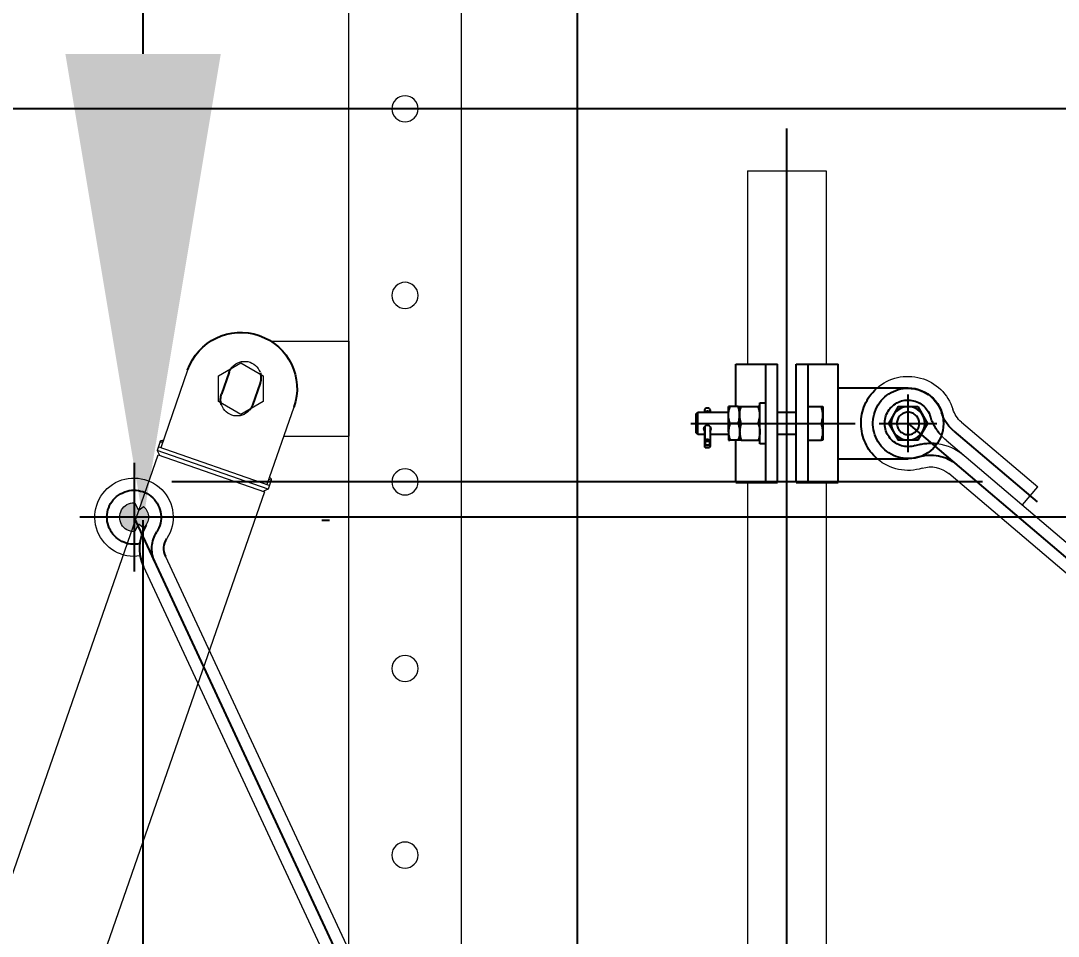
# Model space of a CAD drawing. Header units: millimetres. Extents: x -37020 to 35906, y -101 to 52234.
# Drawn here: x -51.77 to -51.214, y 321.561 to 322.052 of the extents above; entities that cross this region are included whole.
import ezdxf

# ---------------------------------------------------------------- set-up
doc = ezdxf.new("R2010")
doc.units = ezdxf.units.MM
doc.header["$PDMODE"] = 35
doc.header["$PDSIZE"] = 1
for name, pattern in [('CENTER', [50.800000000000004, 31.75, -6.35, 6.35, -6.35]), ('CENTROX2', [101.60000000000001, 63.5, -12.7, 12.7, -12.7]), ('HIDDEN', [9.524999999999999, 6.35, -3.175])]:
    doc.linetypes.add(name, pattern=pattern)
for name, color, linetype in [('Catenaria', 2, 'Continuous'), ('Eje unifilar', 4, 'CENTROX2'), ('M0_EQUIPOS', 2, 'Continuous')]:
    doc.layers.add(name, color=color, linetype=linetype)
doc.styles.add('Romans', font='romans.shx', dxfattribs={"width": 0.8})
doc.styles.get("Standard").update_dxf_attribs({"font": 'arial.ttf'})
doc.dimstyles.get("Standard").update_dxf_attribs({"dimtxt": 0.18, "dimasz": 0.18, "dimexe": 0.18, "dimexo": 0.0625, "dimgap": 0.09, "dimtad": 0, "dimtih": 1, "dimtoh": 1, "dimdec": 4, "dimzin": 0, "dimdsep": 46, "dimtxsty": 'Standard', "dimcen": 0.09, "dimadec": 0, "dimazin": 0, "dimtfac": 1, "dimtdec": 4, "dimtofl": 0, "dimtmove": 0, "dimatfit": 3, "dimfxl": 1, "dimtolj": 1, "dimtzin": 0, "dimarcsym": 0})

# ---------------------------------------------------------------- blocks, each defined once
blk = doc.blocks.new('ménsula móvil OUT G 3.2m')
at = {"color": 251, "linetype": 'Continuous', "lineweight": 15}
for p, q in [((2740.999997019768, 30.1499999585867), (1723.703472936002, 30.1499999585867)), ((1832.487552578852, -30.15000004145986), (3115.999958283151, -30.15000004145986)), ((2541.399958283117, -30.15000004145986), (2490.599958283128, -30.15000004145986)), ((2490.599958283128, -64.96212250563985), (2490.599958283128, -30.15000004145986)), ((2541.399958283117, -71.80589187563601), (2541.399958283117, -30.15000004145986)), ((2506.096105805074, -59.57279520748853), (2464.537716655002, -74.02617859176098)), ((2466.927787106833, -71.76563369400537), (2462.205242885277, -73.4080636240542)), ((2466.927787106833, -71.76563369400537), (2467.371243187925, -73.0407206338059)), ((2460.759681277734, -75.34012253582478), (2124.800461837847, -192.1816915002419)), ((2480.567386233888, -132.2940058482345), (2460.759681277734, -75.34012253582478)), ((2462.205242885277, -73.4080636240542), (2460.973197168612, -75.95405328470952)), ((2462.205242885277, -73.4080636239305), (2482.899860003672, -132.9121208160577)), ((2464.094260573911, -72.75109165196045), (2484.788877692248, -132.2551488440877)), ((2468.315752032329, -72.71223464782815), (2468.200781937165, -72.38165655230841)), ((2509.071750324918, -76.0497288493134), (2502.143542480073, -88.04973701654671)), ((2522.928166165773, -76.0497287620019), (2509.071750324918, -76.0497288493134)), ((2529.856374161842, -88.04973684192373), (2522.928166165773, -76.0497287620019)), ((2502.143542480073, -88.04973701654671), (2509.071750476141, -100.0497450964685)), ((2522.928166316997, -100.049745009157), (2529.856374161842, -88.04973684192373)), ((2509.071750476141, -100.0497450964685), (2522.928166316997, -100.049745009157)), ((2525.903810761229, -116.526678520022), (2484.345421611157, -130.9800619042871)), ((2195.572137049516, -231.4110716564974), (2480.567386233888, -132.2940058482345)), ((2482.899860003672, -132.9121208160577), (2480.353870342951, -131.6800750994516)), ((2487.622404225229, -131.2696908860162), (2482.899860003672, -132.9121208160577)), ((2487.622404225229, -131.2696908860162), (2487.178948144137, -129.9946039462156)), ((2488.123456988425, -129.6661179602379), (2488.238427083532, -129.9966960557431))]:
    blk.add_line(p, q, dxfattribs=at)
at = {"color": 251, "linetype": 'HIDDEN'}
for p, q in [((2519.028886182583, -77.73224706341716), (2507.222525628633, -81.83832188846281)), ((2524.77739093767, -94.2611518390404), (2512.97103038372, -98.36722666408605))]:
    blk.add_line(p, q, dxfattribs=at)
at = {"color": 251, "linetype": 'Continuous', "lineweight": 15}
for centre in [(2265.999958283151, -4.143657861277461e-08), (2365.999958283151, -4.143657861277461e-08), (2465.999958283151, -4.143657861277461e-08), (2565.999958283151, -4.143657861277461e-08), (2665.999958283151, -4.143657861277461e-08)]:
    blk.add_circle(centre, 6.999999999999999, dxfattribs=at)
at = {"color": 251}
blk.add_arc((2515.999958283151, -88.04973686380981), 30.1500000000002, 289.1769067469505, 109.1769067469505, dxfattribs=at)
at = {"color": 251, "linetype": 'Continuous', "lineweight": 15}
for centre, radius, start, end in [((2467.256273092877, -72.71014253829344), 1.000000000000227, 19.17690674536055, 109.1769067479628), ((2521.903138560185, -85.99669945122878), 8.750000000000226, 312.6367201811636, 70.97938976033741), ((2510.096778006118, -90.10277427627443), 8.750000000000226, 131.5072434859878, 250.9793897587408), ((2487.293918239244, -130.3251820417281), 1.000000000000227, 289.1769067448128, 19.17690674536055)]:
    blk.add_arc(centre, radius, start, end, dxfattribs=at)
at = {"color": 251, "linetype": 'HIDDEN'}
for centre, start, end in [((2521.903138560185, -85.99669945122878), 72.7731926911364, 109.1769067470354), ((2510.096778006118, -90.10277427627443), 109.1769067466754, 130.7661762488516), ((2521.903138560185, -85.99669945122878), 289.1769067466598, 311.507248135749), ((2510.096778006118, -90.10277427627443), 252.0667143616055, 289.1769067470198)]:
    blk.add_arc(centre, 8.750000000000226, start, end, dxfattribs=at)
blk = doc.blocks.new('*D241')
at = {"layer": 'Catenaria', "color": 8, "linetype": 'Continuous', "lineweight": -2, "transparency": 16777216}
for p, q in [((-51.70440296450437, 322.0338909078954), (-51.70440296450437, 322.2838909078954)), ((-51.70440296450437, 319.233), (-51.70440296450437, 321.7838909078954)), ((-51.70440296450437, 319.233), (-51.70440296450437, 317.8734761904762)), ((-51.70440296450437, 318.983), (-51.70440296450437, 318.733))]:
    blk.add_line(p, q, dxfattribs=at)
at = {"layer": 'Catenaria', "color": 1, "linetype": 'Continuous', "lineweight": -2, "transparency": 16777216}
for p, q in [((-51.60850117056739, 321.7838909078954), (-51.60440296450437, 321.7838909078954)), ((-51.87200000000001, 319.233), (-51.60440296450437, 319.233))]:
    blk.add_line(p, q, dxfattribs=at)
at = {"layer": 'Catenaria', "color": 8, "transparency": 16777216}
for points in [[(-51.74606963117103, 322.0338909078954), (-51.6627362978377, 322.0338909078954), (-51.70440296450437, 321.7838909078954)], [(-51.6627362978377, 318.983), (-51.74606963117103, 318.983), (-51.70440296450437, 319.233)]]:
    blk.add_solid(points, dxfattribs=at)
at = {"layer": 'Defpoints', "color": 0, "transparency": 16777216}
for p in [(-51.70850117056739, 321.7838909078954), (-51.70440296450437, 321.7838909078954), (-51.97200000000001, 319.233)]:
    blk.add_point(p, dxfattribs=at)
at = {"layer": 'Catenaria', "color": 3, "linetype": 'Continuous', "transparency": 16777216, "insert": (-51.95440296450437, 318.3032380952381), "char_height": 0.25, "attachment_point": 5, "rotation": 90, "style": 'Romans'}
blk.add_mtext('\\A1;2.55', dxfattribs=at)
blk = doc.blocks.new('LC')
at = {"layer": 'M0_EQUIPOS', "linetype": 'Continuous', "lineweight": 15}
h = blk.add_hatch(color=160, dxfattribs=at)
edge = h.paths.add_edge_path()
edge.add_line((3.955330757166394, 2.764708190479041), (5.632611070535404, 4.835939721175919))
edge.add_arc((5.337297703467745, 5.07508406087514), 0.3799999999723875, 320.9994972812095, 403.5574328098014)
edge.add_arc((-3.781339731525643e-11, -1.669775429036235e-13), 7.745000000026447, 43.55743280482702, 136.4425838635404)
edge.add_arc((-5.337299179932366, 5.075082508164975), 0.3800000000001846, 136.4425838636849, 219.0005027235345)
edge.add_line((-5.632612547001827, 4.835938168423809), (-3.955333491048805, 2.764708190479723))
edge.add_arc((-4.250643642303216, 2.525563167233423), 0.3799979310172319, -62.99884393576872, 39.000887961253, ccw=False)
edge.add_line((-4.078121360151272, 2.186986012454099), (-7.53701939862276, 0.4245308190718333))
edge.add_arc((-7.364498453616822, 0.08595066087549935), 0.3799999999868378, 117.0007708299738, 179.3313344360305)
edge.add_arc((2.885943329188021e-14, -2.267908083553039e-13), 7.744999999269251, 179.3313344327169, 360.6686546646848)
edge.add_arc((7.364498469971798, 0.08594925951221286), 0.3799999999870207, 0.6686546614597146, 62.99922917019206)
edge.add_line((7.537019414976839, 0.4245294177092092), (4.078118626268406, 2.186986012454099))
edge.add_arc((4.250640908420316, 2.5255631672329), 0.3799979310167514, 140.9991120387194, 242.9988439357375, ccw=False)
at = {"layer": 'M0_EQUIPOS', "color": 1, "linetype": 'Continuous', "lineweight": 15}
blk.add_lwpolyline([(3.955330757166394, 2.764708190479041), (5.632611070535404, 4.835939721175919, 0.3766619774624556), (5.612677625666493, 5.336934969654976, 0.429040410710778), (-5.612679178351755, 5.336933336826405, 0.3766618944126772), (-5.632612547001827, 4.835938168423809), (-3.955333491048805, 2.764708190479723, -0.4769740967383817), (-4.078121360151272, 2.186986012454099), (-7.53701939862276, 0.4245308190718333, 0.2788784525341982), (-7.744472576162934, 0.09038531816872819, 1.011738952504182), (7.744472593361934, 0.09038384450218473, 0.2788785038059141), (7.537019414976839, 0.4245294177092092), (4.078118626268406, 2.186986012454099, -0.4769740967383626)], format="xyb", close=True, dxfattribs=at)
blk = doc.blocks.new('A$C31278')
at = {"layer": 'Catenaria', "color": 8, "linetype": 'CENTER'}
for p, q in [((2.600000000000364, 1.075967477259383), (2.600000000000364, 0)), ((2.65030406213782, 0.4440191201788366), (2.391290418243898, 0.7488354765505392)), ((2.646142021677861, 0.4685300858859591), (2.608183714410643, 0.5132007548022557)), ((2.650303188914222, 0.4285386191318139), (2.650303188914222, 0.4595016765056243)), ((2.634821660227317, 0.4440201478187191), (2.665784717601127, 0.4440201478187191)), ((2.650303188914222, 0.3274875359397811), (2.650303188914222, 0.4157237604008515)), ((1.250464537357402, 0.3790701475436435), (2.808281387552142, 0.3790701475436435)), ((2.218906914702075, 0.2065619777513348), (2.600000000000364, 0.02907014759648519)), ((2.629070147596849, 0.02907014759648519), (2.570929852404333, 0.02907014759648519))]:
    blk.add_line(p, q, dxfattribs=at)
at = {"layer": 'Catenaria', "color": 8, "linetype": 'Continuous', "lineweight": 15}
for p, q in [((2.40256268463736, 0.7257634134261934), (2.623407174908152, 0.4658658580806332)), ((2.641303078369219, 0.4644182581100722), (2.418187305473566, 0.7269887386487426)), ((2.606578109854127, 0.5052838210931441), (2.61625599654144, 0.5135074765616991)), ((2.650980965056533, 0.4726419135786273), (2.61625599654144, 0.5135074765616991)), ((2.618553187900943, 0.4001748485384269), (2.350379607690229, 0.4001748485384269)), ((2.785589162407632, 0.4001748485384269), (2.682053189927501, 0.4001748485384269)), ((2.785589162407632, 0.3579654465484055), (2.785589162407632, 0.4001748485384269)), ((2.618553187900943, 0.3579654465484055), (2.330955525913851, 0.3579654465484055)), ((2.785589162407632, 0.3579654465484055), (2.682053189927501, 0.3579654465484055)), ((2.244904380178014, 0.2016241858555077), (2.579172238421961, 0.04594040176334602)), ((2.239415783944423, 0.1898396488945764), (2.573683642187916, 0.03415586480241473))]:
    blk.add_line(p, q, dxfattribs=at)
at = {"layer": 'Catenaria', "color": 8}
for p, q in [((2.63130318952517, 0.4065201475523281), (2.63130318952517, 0.4440201470097236)), ((2.669303188303275, 0.4065201475523281), (2.669303188303275, 0.4440201470097236)), ((2.618553187900943, 0.3840701477956827), (2.618553187900943, 0.4065201475523281)), ((2.618553187900943, 0.4065201475523281), (2.682053189927501, 0.4065201475523281)), ((2.682053189927501, 0.3840701477956827), (2.682053189927501, 0.4065201475523281)), ((2.645803188914215, 0.3983701478932744), (2.641303188914208, 0.3983701478932744)), ((2.641303188914208, 0.3904201478935647), (2.641303188914208, 0.3975663003161571)), ((2.654803188914229, 0.3983701478932744), (2.645803188914215, 0.3983701478932744)), ((2.650303188914222, 0.3904201478935647), (2.650303188914222, 0.3975663003161571)), ((2.659303188914237, 0.3983701478932744), (2.654803188914229, 0.3983701478932744)), ((2.659303188914237, 0.3904201478935647), (2.659303188914237, 0.3975663003161571)), ((2.618553187900943, 0.3904201478935647), (2.682053189927501, 0.3904201478935647)), ((2.618553187900943, 0.3840701477956827), (2.682053189927501, 0.3840701477956827)), ((2.644303188914364, 0.3840701475046444), (2.644303188914364, 0.3740701475826427)), ((2.65630318891408, 0.3740701475826427), (2.65630318891408, 0.3840701475046444)), ((2.618553187900943, 0.3516201495431233), (2.618553187900943, 0.3740701477281618)), ((2.618553187900943, 0.3740701477281618), (2.682053189927501, 0.3740701477281618)), ((2.682053189927501, 0.3516201495431233), (2.682053189927501, 0.3740701477281618)), ((2.618553187900943, 0.3677201482705641), (2.682053189927501, 0.3677201482705641)), ((2.639266888914335, 0.3677201478935785), (2.639266888914335, 0.3645451478932955)), ((2.661339488914109, 0.3645451478932955), (2.661339488914109, 0.3677201478935785)), ((2.639266888914335, 0.3645451478932955), (2.661339488914109, 0.3645451478932955)), ((2.641303188914208, 0.3545489954708501), (2.641303188914208, 0.3637413003161782)), ((2.650303188914222, 0.3545489954708501), (2.650303188914222, 0.3637413003161782)), ((2.659303188914237, 0.3545489954708501), (2.659303188914237, 0.3637413003161782)), ((2.618553187900943, 0.3516201495431233), (2.641303188914208, 0.3516201495431233)), ((2.645803188914215, 0.353745147893278), (2.641303188914208, 0.353745147893278)), ((2.641303188914208, 0.3529413003161608), (2.641303188914208, 0.3485489954705372)), ((2.654803188914229, 0.353745147893278), (2.645803188914215, 0.353745147893278)), ((2.650303188914222, 0.3529413003161608), (2.650303188914222, 0.3485489954705372)), ((2.659303188914237, 0.353745147893278), (2.654803188914229, 0.353745147893278)), ((2.659303188914237, 0.3529413003161608), (2.659303188914237, 0.3485489954705372)), ((2.659303188914237, 0.3516201495431233), (2.682053189927501, 0.3516201495431233)), ((2.645803188914215, 0.3477451478934199), (2.641303188914208, 0.3477451478934199)), ((2.644303188914364, 0.3477451478934199), (2.644303188914364, 0.3378478857612208)), ((2.645803188914215, 0.3477451478934199), (2.654803188914229, 0.3477451478934199)), ((2.654803188914229, 0.3477451478934199), (2.659303188914237, 0.3477451478934199)), ((2.65630318891408, 0.3313841478934592), (2.65630318891408, 0.3477451478934199)), ((2.637366922567708, 0.3352548336251857), (2.637366922567708, 0.3375854621613144)), ((2.640692040999511, 0.3378478857612208), (2.638290205211888, 0.3378478857612208)), ((2.638290205211888, 0.334992410025734), (2.640692040999511, 0.334992410025734)), ((2.638626812427901, 0.3376178857611194), (2.638626812427901, 0.3352224100253807)), ((2.640630276529919, 0.3376178857611194), (2.638626812427901, 0.3376178857611194)), ((2.640630276529919, 0.3352224100253807), (2.638626812427901, 0.3352224100253807)), ((2.640630276529919, 0.3376178857611194), (2.640630276529919, 0.3352224100253807)), ((2.648592157937401, 0.3378478857612208), (2.640692040999511, 0.3378478857612208)), ((2.640692040999511, 0.334992410025734), (2.648595642309829, 0.334992410025734)), ((2.648596075227488, 0.3378436888019678), (2.640703786373706, 0.3378436888019678)), ((2.648599383746841, 0.334996606984987), (2.640703786373706, 0.334996606984987)), ((2.64086145526062, 0.3352548336251857), (2.64086145526062, 0.3375854621613144)), ((2.644303188914364, 0.334992410025734), (2.644303188914364, 0.3313841478934592)), ((2.656499152937158, 0.3378478857612208), (2.65630318891408, 0.3378478857612208)), ((2.65630318891408, 0.3378436888019678), (2.656515081419911, 0.3378436888019678)), ((2.65630318891408, 0.334996606984987), (2.656515081419911, 0.334996606984987)), ((2.65630318891408, 0.334992410025734), (2.656499152937158, 0.334992410025734)), ((2.657463688914049, 0.3378478857612208), (2.656499152937158, 0.3378478857612208)), ((2.656515081419911, 0.3378436888019678), (2.656499152937158, 0.3378478857612208)), ((2.656499152937158, 0.334992410025734), (2.656515081419911, 0.334996606984987)), ((2.656499152937158, 0.334992410025734), (2.657463688914049, 0.334992410025734)), ((2.656515081419911, 0.3378436888019678), (2.657507426618849, 0.3378436888019678)), ((2.656515081419911, 0.334996606984987), (2.657507426618849, 0.334996606984987)), ((2.644303188914364, 0.3313841478934592), (2.65630318891408, 0.3313841478934592)), ((2.644303188914364, 0.3313841478934592), (2.645267188914204, 0.3304201478931645)), ((2.645267188914204, 0.3304201478931645), (2.65533918891424, 0.3304201478931645)), ((2.65533918891424, 0.3304201478931645), (2.65630318891408, 0.3313841478934592))]:
    blk.add_line(p, q, dxfattribs=at)
blk.add_lwpolyline([(2.659303188914237, 0.44921630024146), (2.650303188914222, 0.4544124526642008), (2.641303188914208, 0.44921630024146), (2.641303188914208, 0.4388239953959783), (2.650303188914222, 0.4336278429732374), (2.659303188914237, 0.4388239953959783)], close=True, dxfattribs=at)
blk.add_circle((2.650303188914222, 0.4440201478187191), 0.00899999999999995, dxfattribs=at)
at = {"layer": 'Catenaria', "color": 8, "linetype": 'HIDDEN'}
blk.add_circle((2.650303188914222, 0.4440201478187191), 0.006, dxfattribs=at)
at = {"layer": 'Catenaria', "color": 8, "linetype": 'Continuous', "lineweight": 15}
for centre, radius, start, end in [((2.611976600080652, 0.4561528791805358), 0.0277, 7.193028250265041, 40.35577714757972), ((2.662411539884033, 0.4823548924791794), 0.015, 220.3557771473752, 252.4724686474714), ((2.65030406213782, 0.4440191201788366), 0.02520226927966771, 318.499836963245, 72.47246864778847), ((2.611976600080652, 0.4561528791805358), 0.015, 342.433185026285, 40.35577714737521), ((2.662411539884033, 0.4823548924791794), 0.0277, 220.3557771475797, 227.7128053160246), ((2.65030406213782, 0.4440191201788366), 0.02520226927966771, 162.4331850255713, 220.6410837865237), ((2.600000000000364, 0.02907014759648519), 0.021, 170.7674107514711, 123.0435216917243)]:
    blk.add_arc(centre, radius, start, end, dxfattribs=at)
at = {"layer": 'Catenaria', "color": 8, "lineweight": 15}
blk.add_arc((2.644515634169693, 0.4838024905347993), 0.02135, 220.35577714721, 220.377099173284, dxfattribs=at)
at = {"layer": 'Catenaria', "color": 8, "linetype": 'CENTER'}
for centre, radius, start, end in [((2.611976600080652, 0.4561528791805358), 0.02135, 342.4331850256451, 40.35577714721003), ((2.662411539884033, 0.4823548924791794), 0.02135, 220.35577714721, 252.472468647209), ((2.65030406213782, 0.4440191201788366), 0.01885226927966771, 162.4331850264242, 72.47246864814045), ((2.58317400091255, 0.05510604370465444), 0.0165, 245.0303359969601, 302.8721855130743), ((2.5999997713634, 0.02906965669080819), 0.0145, 167.277736203734, 122.8721855132212)]:
    blk.add_arc(centre, radius, start, end, dxfattribs=at)
at = {"layer": 'Catenaria', "color": 8}
for centre, radius, start, end in [((2.650303188914222, 0.4440201478187191), 0.019, 0, 180), ((2.654666038921278, 0.3364201478934774), 0.002333543845829056, 322.408044085648, 37.59195591435197), ((2.657463688914049, 0.3376178857611194), 0.0002299999999999898, 79.03764866064351, 90), ((2.657463688914049, 0.3352224100253807), 0.000230000000000004, 270, 280.9623513393565), ((2.65723168891418, 0.3364201478934774), 0.001450000000000022, 280.9623513664669, 79.03764863353308), ((2.58317400091255, 0.05510604370465444), 0.01, 245.0303359981683, 302.8721855117358), ((2.58317400091255, 0.05510604370465444), 0.023, 245.0303359970036, 302.8721855128013)]:
    blk.add_arc(centre, radius, start, end, dxfattribs=at)
at = {"layer": 'Catenaria', "color": 8, "linetype": 'HIDDEN'}
for centre, radius, start, end in [((2.611976600080652, 0.4561528791805358), 0.0277, 342.4331850262929, 6.326538137138521), ((2.662411539884033, 0.4823548924791794), 0.0277, 228.8380660383701, 252.4724686473545), ((2.65030406213782, 0.4440191201788366), 0.01250226927966771, 162.4331850248289, 72.4724686488663), ((2.65030406213782, 0.4440191201788366), 0.02520226927966771, 221.3711354141899, 317.2705411156772)]:
    blk.add_arc(centre, radius, start, end, dxfattribs=at)
at = {"layer": 'Catenaria', "color": 8}
for centre, major_axis, ratio, start_param, end_param in [((2.637369206009225, 0.3364201478934774), (-5.057899857617812e-19, 0.001450000000109606), 0.002646336472515646, 0.6373676367139756, 2.504225016875649), ((2.638629739447424, 0.3364201478934774), (0.002122088971220758, 9.30158649491154e-15), 0.6832889759408879, 1.762125452067935, 2.208163963403867), ((2.638629739447424, 0.3364201478934774), (-0.00212208897122076, 9.305827280576622e-15), 0.6832889759408873, 0.9334286901859281, 1.379467201521859), ((2.638290205211888, 0.3376178857611194), (-0.0003366072161225019, 4.096057639939993e-16), 0.6832889759448018, 3.141592653591574, 4.903718105663183), ((2.638290205211888, 0.3352224100253807), (-0.000336607216122502, 2.037930974316151e-15), 0.6832889759455527, 1.379467201521372, 3.141592653598654), ((2.640692040999511, 0.3376178857611194), (-2.380076717134762e-16, 0.0002299999999995155), 0.2685411722511243, -0.191329125271875, 1.570796326794619), ((2.640692040999511, 0.3352224100253807), (2.559445789335406e-16, 0.0002299999999997591), 0.2685411722508399, 1.570796326795195, 3.332921778861958), ((2.640629739447377, 0.3364201478934774), (2.910713703698215e-15, 0.001449999999997641), 0.2685411722487089, -0.6373676366115627, -0.191329125267369), ((2.640629739447377, 0.3364201478934774), (4.504904667664325e-15, 0.001450000000003468), 0.2685411722499621, 3.332921778879282, 3.778960290208157), ((2.639369206009178, 0.3364201478934774), (0.0025076364830893, 2.869092267528401e-16), 0.5782337311562536, -0.9334286901802801, 0.9334286901801471)]:
    blk.add_ellipse(centre, major_axis=major_axis, ratio=ratio, start_param=start_param, end_param=end_param, dxfattribs=at)
for points, knots in [([(2.641303188914208, 0.3975663003161571), (2.641666427844939, 0.3976812052392233), (2.642394118132415, 0.3979113986169978), (2.643510932205118, 0.3981640059805613), (2.644648994261843, 0.3983371206122683), (2.645417637621449, 0.3983591153428279), (2.645803188914215, 0.3983701478932744)], [0, 0, 0, 0, 0.2472686137512659, 0.4953625653849112, 0.746874005119824, 0.9999999999999999, 0.9999999999999999, 0.9999999999999999, 0.9999999999999999]), ([(2.641303188914208, 0.3983701478932744), (2.641303188914208, 0.3983633066991388), (2.641303188914208, 0.3983495945276445), (2.641303188914208, 0.3982400992704243), (2.641303188914208, 0.3980704261821302), (2.641303188914208, 0.3978802227702545), (2.641303188914208, 0.3977069497786943), (2.641303188914208, 0.3976131904510112), (2.641303188914208, 0.3975663003161571)], [0, 0, 0, 0, 0.1990296433833099, 0.3989257534096085, 0.601147359815939, 0.8039991661653832, 0.9019776931188511, 1, 1, 1, 1]), ([(2.645803188914215, 0.3983701478932744), (2.645909863680572, 0.398369237523184), (2.646366392972141, 0.3983653414688888), (2.6471740504644, 0.3983050514807474), (2.648223087604947, 0.3981386186546843), (2.649268977018437, 0.3978940000602051), (2.64995806967454, 0.3976756545857825), (2.650303188914222, 0.3975663003161571)], [0, 0, 0, 0, 0.07005562129743795, 0.2998126381597909, 0.5308312887040143, 0.7650255776301335, 1, 1, 1, 1]), ([(2.650303188914222, 0.3975663003161571), (2.650666427844953, 0.3976812052392233), (2.65139411813243, 0.3979113986169978), (2.652510932205132, 0.3981640059805613), (2.653648994261857, 0.3983371206122683), (2.654417637621464, 0.3983591153428279), (2.654803188914229, 0.3983701478932744)], [0, 0, 0, 0, 0.2472686137512648, 0.4953625653849102, 0.7468740051198235, 0.9999999999999999, 0.9999999999999999, 0.9999999999999999, 0.9999999999999999]), ([(2.654803188914229, 0.3983701478932744), (2.654909863680587, 0.398369237523184), (2.655366392972155, 0.3983653414688888), (2.656174050464415, 0.3983050514807474), (2.657223087604962, 0.3981386186546843), (2.658268977018452, 0.3978940000602051), (2.658958069674554, 0.3976756545857825), (2.659303188914237, 0.3975663003161571)], [0, 0, 0, 0, 0.07005562129743316, 0.299812638159787, 0.5308312887040116, 0.7650255776301325, 0.9999999999999999, 0.9999999999999999, 0.9999999999999999, 0.9999999999999999]), ([(2.659303188914237, 0.3975663003161571), (2.659303188914237, 0.3976582195546143), (2.659303188914237, 0.3978436303082162), (2.659303188914237, 0.3980664752020857), (2.659303188914237, 0.398237172554218), (2.659303188914237, 0.3983488390226739), (2.659303188914237, 0.3983630347461258), (2.659303188914237, 0.3983701478932744)], [0, 0, 0, 0, 0.1959924257506466, 0.3953372971865981, 0.5952302140540826, 0.7971792583054899, 1, 1, 1, 1]), ([(2.645803188914215, 0.3645451478932955), (2.645696516208318, 0.3645442294823624), (2.645123121661072, 0.3645392927746798), (2.644315453574563, 0.3644662609076477), (2.643392071075596, 0.3643078096383761), (2.642459174913256, 0.3641022465135393), (2.641769212567851, 0.3638868119969629), (2.641303188914208, 0.3637413003161782)], [0, 0, 0, 0, 0.070059462298952, 0.3765884938180505, 0.5308210786967799, 0.683100858423392, 1, 1, 1, 1]), ([(2.641303188914208, 0.3637413003161782), (2.641303188914208, 0.3638562052392444), (2.641303188914208, 0.3640863986170189), (2.641303188914208, 0.3643390059805824), (2.641303188914208, 0.3645121206122894), (2.641303188914208, 0.364534115342849), (2.641303188914208, 0.3645451478932955)], [0, 0, 0, 0, 0.2472686137512645, 0.4953625653849101, 0.7468740051198234, 0.9999999999999999, 0.9999999999999999, 0.9999999999999999, 0.9999999999999999]), ([(2.650303188914222, 0.3637413003161782), (2.649939949983491, 0.3638562052392444), (2.649212259696014, 0.3640863986170189), (2.648095445623312, 0.3643390059805824), (2.646957383566587, 0.3645121206122894), (2.646188740206526, 0.364534115342849), (2.645803188914215, 0.3645451478932955)], [0, 0, 0, 0, 0.2472686137512652, 0.4953625653849105, 0.7468740051198235, 1, 1, 1, 1]), ([(2.650303188914222, 0.3637413003161782), (2.650491663900539, 0.3638024063034209), (2.650868757181343, 0.3639246647408072), (2.65179525194435, 0.364185817132693), (2.65282230964749, 0.3644004495085937), (2.653948953635336, 0.36452694899981), (2.654518091306727, 0.3645390740853145), (2.654803188914229, 0.3645451478932955)], [0, 0, 0, 0, 0.1285594242194671, 0.2572165998337432, 0.6262785886540508, 0.8127920791081811, 1, 1, 1, 1]), ([(2.654803188914229, 0.3645451478932955), (2.655007372144155, 0.3645420600901161), (2.655416151017562, 0.3645358782473522), (2.656376889869989, 0.3644576174456233), (2.657685324534668, 0.3642398612860234), (2.658762104792004, 0.3639080407597248), (2.659303188914237, 0.3637413003161782)], [0, 0, 0, 0, 0.1340924543913815, 0.268455751668114, 0.6323976274509515, 1, 1, 1, 1]), ([(2.659303188914237, 0.3645451478932955), (2.659303188914237, 0.3645442375232051), (2.659303188914237, 0.3645403414689099), (2.659303188914237, 0.3644800514807685), (2.659303188914237, 0.3643136186547054), (2.659303188914237, 0.3640690000602262), (2.659303188914237, 0.3638506545858036), (2.659303188914237, 0.3637413003161782)], [0, 0, 0, 0, 0.07005562129743526, 0.2998126381597884, 0.5308312887040123, 0.7650255776301329, 0.9999999999999999, 0.9999999999999999, 0.9999999999999999, 0.9999999999999999]), ([(2.645803188914215, 0.353745147893278), (2.645696514147858, 0.3537460582633685), (2.645239984856289, 0.3537499543176637), (2.644432327363575, 0.3538102443058051), (2.643383290223483, 0.3539766771323229), (2.642337400809993, 0.3542212957268021), (2.64164830815389, 0.3544396412012247), (2.641303188914208, 0.3545489954708501)], [0, 0, 0, 0, 0.0700556212974425, 0.2998126381597953, 0.5308312887040176, 0.7650255776301341, 1, 1, 1, 1]), ([(2.641303188914208, 0.3545489954708501), (2.641303188914208, 0.3544340905477839), (2.641303188914208, 0.3542038971700094), (2.641303188914208, 0.3539512898059911), (2.641303188914208, 0.3537781751747389), (2.641303188914208, 0.3537561804441793), (2.641303188914208, 0.353745147893278)], [0, 0, 0, 0, 0.2472686137512642, 0.4953625653849104, 0.7468740051198237, 1, 1, 1, 1]), ([(2.645803188914215, 0.353745147893278), (2.645394522798142, 0.3537320875357182), (2.644431694622654, 0.3537013169880083), (2.642921142139585, 0.3534370229390333), (2.641844302750087, 0.353107091493257), (2.641303188914208, 0.3529413003161608)], [0, 0, 0, 0, 0.2684065359321922, 0.6323728964502872, 1, 1, 1, 1]), ([(2.641303188914208, 0.353745147893278), (2.641303188914208, 0.3537442375231876), (2.641303188914208, 0.3537403414688924), (2.641303188914208, 0.353680051480751), (2.641303188914208, 0.3535136186546879), (2.641303188914208, 0.3532690000602088), (2.641303188914208, 0.3530506545857861), (2.641303188914208, 0.3529413003161608)], [0, 0, 0, 0, 0.07005562129743506, 0.2998126381597895, 0.5308312887040112, 0.7650255776301325, 1, 1, 1, 1]), ([(2.650303188914222, 0.3545489954708501), (2.649939949983491, 0.3544340905477839), (2.649212259696014, 0.3542038971700094), (2.648095445623312, 0.3539512898059911), (2.646957383566587, 0.3537781751747389), (2.646188740206526, 0.3537561804441793), (2.645803188914215, 0.353745147893278)], [0, 0, 0, 0, 0.2472686137512652, 0.4953625653849104, 0.7468740051198232, 1, 1, 1, 1]), ([(2.650303188914222, 0.3529413003161608), (2.649925321541559, 0.3530604215161475), (2.649005225442579, 0.3533504781858028), (2.647783900072227, 0.3535997310827952), (2.646657454178694, 0.3537270771462317), (2.646088296528887, 0.3537391168538306), (2.645803188914215, 0.353745147893278)], [0, 0, 0, 0, 0.2571977701690265, 0.6262691147631801, 0.8127873333607906, 1, 1, 1, 1]), ([(2.650303188914222, 0.3545489954708501), (2.650491663900539, 0.3544878894831527), (2.650868757181343, 0.3543656310462211), (2.65179525194435, 0.3541044786538805), (2.65282230964749, 0.3538898462779798), (2.653948953635336, 0.3537633467872183), (2.654518091306727, 0.3537512217012591), (2.654803188914229, 0.353745147893278)], [0, 0, 0, 0, 0.1285594242194671, 0.2572165998337431, 0.6262785886540508, 0.8127920791081811, 1, 1, 1, 1]), ([(2.650303188914222, 0.3529413003161608), (2.650666427844953, 0.353056205239227), (2.65139411813243, 0.3532863986170014), (2.652510932205132, 0.353539005980565), (2.653648994261857, 0.353712120612272), (2.654417637621464, 0.3537341153428315), (2.654803188914229, 0.353745147893278)], [0, 0, 0, 0, 0.2472686137512662, 0.4953625653849106, 0.746874005119824, 1, 1, 1, 1]), ([(2.654803188914229, 0.353745147893278), (2.655007372144155, 0.3537482356964574), (2.655416151017562, 0.3537544175396761), (2.656376889869989, 0.353832678341405), (2.657685324534668, 0.3540504345010049), (2.658762104792004, 0.3543822550268487), (2.659303188914237, 0.3545489954708501)], [0, 0, 0, 0, 0.1340924543913815, 0.2684557516681144, 0.6323976274509515, 1, 1, 1, 1]), ([(2.654803188914229, 0.353745147893278), (2.654909863680587, 0.3537442375231876), (2.655366392972155, 0.3537403414688924), (2.656174050464415, 0.353680051480751), (2.657223087604962, 0.3535136186546879), (2.658268977018452, 0.3532690000602088), (2.658958069674554, 0.3530506545857861), (2.659303188914237, 0.3529413003161608)], [0, 0, 0, 0, 0.07005562129744113, 0.2998126381597943, 0.5308312887040165, 0.7650255776301348, 1, 1, 1, 1]), ([(2.659303188914237, 0.353745147893278), (2.659303188914237, 0.3537460663046659), (2.659303188914237, 0.3537510030118938), (2.659303188914237, 0.3538240348793806), (2.659303188914237, 0.3539824861481975), (2.659303188914237, 0.3541880492730343), (2.659303188914237, 0.3544034837900654), (2.659303188914237, 0.3545489954708501)], [0, 0, 0, 0, 0.07005946229894483, 0.3765884938180444, 0.5308210786967748, 0.6831008584233877, 1, 1, 1, 1]), ([(2.659303188914237, 0.3529413003161608), (2.659303188914237, 0.353056205239227), (2.659303188914237, 0.3532863986170014), (2.659303188914237, 0.353539005980565), (2.659303188914237, 0.353712120612272), (2.659303188914237, 0.3537341153428315), (2.659303188914237, 0.353745147893278)], [0, 0, 0, 0, 0.2472686137512649, 0.4953625653849119, 0.7468740051198237, 1, 1, 1, 1]), ([(2.645803188914215, 0.3477451478934199), (2.645394522798142, 0.3477582082509798), (2.644431694622654, 0.3477889787986896), (2.642921142139585, 0.3480532728476646), (2.641844302750087, 0.3483832042934409), (2.641303188914208, 0.3485489954705372)], [0, 0, 0, 0, 0.2684065359321923, 0.6323728964502872, 1, 1, 1, 1]), ([(2.641303188914208, 0.3477451478934199), (2.641303188914208, 0.3477460582635103), (2.641303188914208, 0.3477499543178055), (2.641303188914208, 0.347810244305947), (2.641303188914208, 0.3479766771324648), (2.641303188914208, 0.3482212957269439), (2.641303188914208, 0.3484396412009119), (2.641303188914208, 0.3485489954705372)], [0, 0, 0, 0, 0.07005562129743506, 0.2998126381597895, 0.5308312887040112, 0.7650255776301325, 1, 1, 1, 1]), ([(2.650303188914222, 0.3485489954705372), (2.650114713975654, 0.3484878888552885), (2.649737620789892, 0.3483656291614352), (2.648811124866825, 0.3481044920754357), (2.647783549538417, 0.3478896107340006), (2.64665687469369, 0.3477635198973985), (2.646087745341902, 0.3477512717763602), (2.645803188914215, 0.3477451478934199)], [0, 0, 0, 0, 0.1285596268956023, 0.2572170053401214, 0.6262795759929741, 0.8131452042036135, 0.9999999999999999, 0.9999999999999999, 0.9999999999999999, 0.9999999999999999]), ([(2.650303188914222, 0.3485489954705372), (2.650788290299261, 0.3483977841797241), (2.65151692093923, 0.3481706622146703), (2.652505360706527, 0.3479604726830985), (2.65351618438217, 0.3477926470991406), (2.654284972446931, 0.3477642735997506), (2.654803188914229, 0.3477451478934199)], [0, 0, 0, 0, 0.3298121028774634, 0.4953834616150154, 0.6598534605458533, 0.9999999999999999, 0.9999999999999999, 0.9999999999999999, 0.9999999999999999]), ([(2.654803188914229, 0.3477451478934199), (2.654909863680587, 0.3477460582635103), (2.655366392972155, 0.3477499543178055), (2.656174050464415, 0.347810244305947), (2.657223087604962, 0.3479766771324648), (2.658268977018452, 0.3482212957269439), (2.658958069674554, 0.3484396412009119), (2.659303188914237, 0.3485489954705372)], [0, 0, 0, 0, 0.07005562129744121, 0.2998126381597946, 0.5308312887040171, 0.7650255776301351, 1, 1, 1, 1]), ([(2.659303188914237, 0.3485489954705372), (2.659303188914237, 0.348434090547471), (2.659303188914237, 0.3482038971696966), (2.659303188914237, 0.347951289806133), (2.659303188914237, 0.347778175174426), (2.659303188914237, 0.3477561804438665), (2.659303188914237, 0.3477451478934199)], [0, 0, 0, 0, 0.2472686137512659, 0.4953625653849105, 0.7468740051198242, 1, 1, 1, 1]), ([(2.646176032909352, 0.3378478857612208), (2.646181606213759, 0.3378564277795704), (2.646241715437554, 0.3379485551899961), (2.646390795282514, 0.3380895443951886), (2.646621410697207, 0.3382568453471322), (2.646886009949412, 0.3383686256088367), (2.64716441255905, 0.3384232122548383), (2.647454643104993, 0.3384213878425726), (2.647740262434127, 0.3383670513826473), (2.648022353338547, 0.3382620666197909), (2.64829085969086, 0.3381108579010288), (2.648543349252122, 0.3379125757087422), (2.648769203557094, 0.3376709631179438), (2.648960499437635, 0.3373881025363517), (2.649100339496727, 0.3370792778487157), (2.64918998347548, 0.3367523075048666), (2.649201147150507, 0.3365319679028289), (2.649206812597185, 0.3364201478934774)], [0, 0, 0, 0, 0.007353036706824902, 0.0793040006592468, 0.1533614894408712, 0.2247294584007917, 0.2983710575532076, 0.3664316322197215, 0.4365348144904459, 0.5036151578052278, 0.5725108881659023, 0.6420941490071826, 0.7135464005233009, 0.7857443191121762, 0.8601068021002314, 0.9290056869165899, 1, 1, 1, 1]), ([(2.649206812597185, 0.3364201478934774), (2.649201578570228, 0.3363128269420486), (2.649190952861318, 0.3360949523935233), (2.649106178898819, 0.3357792962497115), (2.648974309607638, 0.3354794741549085), (2.648796564135409, 0.3352049811678626), (2.648576187900289, 0.334958165237822), (2.648320803651586, 0.3347489637517356), (2.648036027720082, 0.3345832196687297), (2.647739451566849, 0.3344721053508692), (2.647438771482484, 0.3344169595202402), (2.647153161641199, 0.3344185579339864), (2.646882421781356, 0.334473979111408), (2.646635598171997, 0.3345771590852564), (2.646413339213268, 0.3347317585080418), (2.646260510308821, 0.3348720168492036), (2.64619273830067, 0.3349721807339847), (2.646179050935189, 0.334992410025734)], [0, 0, 0, 0, 0.0681850279593027, 0.1384238769044221, 0.206588685306278, 0.2766039894748536, 0.3471914023068731, 0.4197192959814144, 0.4920190061920391, 0.5665604496027326, 0.6363120258995416, 0.708255223109148, 0.7753662284266829, 0.8443798233418867, 0.912446424962318, 0.9823175111012284, 1, 1, 1, 1])]:
    blk.add_open_spline(points, degree=3, knots=knots, dxfattribs=at)
at = {"layer": 'Catenaria', "color": 8, "linetype": 'Continuous', "extrusion": (0, 0, -1), "xscale": -0.001, "yscale": 0.001, "zscale": -0.001}
blk.add_blockref('LC', (-2.600000000000364, 0.02907014759648519), dxfattribs=at)
blk = doc.blocks.new('*D248')
at = {"layer": 'Defpoints', "color": 0, "transparency": 16777216}
for p in [(-63.55313179063731, 326.5043714197934), (-17.56118935285862, 322.4079696856377), (-17.62343471916056, 321.8002267260788)]:
    blk.add_point(p, dxfattribs=at)
at = {"layer": 'Catenaria', "color": 3, "linetype": 'Continuous', "transparency": 16777216, "insert": (-37.67191105563695, 324.8446825391578), "char_height": 0.5, "attachment_point": 5, "rotation": 354.1521260431929, "style": 'Romans'}
blk.add_mtext('\\A1;46.17', dxfattribs=at)

msp = doc.modelspace()

# ---------------------------------------------------------------- linework, layer by layer
at = {"layer": 'Catenaria', "color": 1, "linetype": 'Continuous', "ltscale": 7}
for p, q in [((-51.47173417575075, 322.2045257501839), (-51.47173417575075, 319.0045257501841)), ((-51.25447642998213, 322.0045257501839), (-51.68899192151937, 322.0045257501839)), ((-51.25447642998213, 321.8045257501839), (-51.68899192151937, 321.8045257501839))]:
    msp.add_line(p, q, dxfattribs=at)
at = {"layer": 'Eje unifilar'}
msp.add_line((-36.50898650227197, 322.0044543889355), (-51.84898650227197, 322.0044543889355), dxfattribs=at)

# ---------------------------------------------------------------- block references
at = {"xscale": -0.001, "yscale": 0.001, "zscale": 0.001, "rotation": 270}
msp.add_blockref('ménsula móvil OUT G 3.2m', (-51.56398917580432, 319.3384543920815), dxfattribs=at)
at = {"layer": 'Catenaria', "color": 210, "linetype": 'Continuous', "xscale": -1, "rotation": 270}
msp.add_blockref('A$C31278', (-51.73833880461561, 319.1855387796847), dxfattribs=at)

# ---------------------------------------------------------------- dimensions: what is measured, and where the dimension line sits
at = {"layer": 'Catenaria', "linetype": 'Continuous'}
dim = msp.add_linear_dim(base=(-17.56118935285863, 322.4079696856377), p1=(-63.55313179063731, 326.5043714197934, -11.48), p2=(-17.62343471916056, 321.8002267260788), angle=354.1521260431928, dimstyle='Standard', override={"dimscale": 0.1, "dimtxt": 5, "dimasz": 2.5, "dimexe": 1, "dimexo": 1, "dimgap": 1.25, "dimtad": 1, "dimtih": 0, "dimtoh": 0, "dimdec": 2, "dimzin": 1, "dimtxsty": 'Romans', "dimcen": 1, "dimse1": 1, "dimse2": 1, "dimsd1": 1, "dimsd2": 1, "dimclrd": 2, "dimclre": 1, "dimclrt": 3, "dimaunit": 1, "dimadec": 3, "dimtdec": 2, "dimtix": 1, "dimtofl": 1, "dimatfit": 0, "dimtzin": 8}, dxfattribs=at)
dim.commit()
dim.dimension.update_dxf_attribs({"geometry": '*D248', "text_midpoint": (-37.71011888408056, 324.4716340679832), "dimtype": 161})
at = {"layer": 'Catenaria', "color": 210, "linetype": 'Continuous'}
dim = msp.add_linear_dim(base=(-51.70440296450437, 321.7838909078954), p1=(-51.97200000000001, 319.233), p2=(-51.70850117056739, 321.7838909078954, -20.78516284773988), angle=90, dimstyle='Standard', override={"dimscale": 0.1, "dimtxt": 2.5, "dimasz": 2.5, "dimexe": 1, "dimexo": 1, "dimgap": 1.25, "dimtad": 1, "dimtih": 0, "dimtoh": 0, "dimdec": 2, "dimzin": 1, "dimtxsty": 'Romans', "dimcen": 1, "dimclrd": 8, "dimclre": 1, "dimclrt": 3, "dimaunit": 1, "dimadec": 3, "dimtdec": 2, "dimtix": 1, "dimtofl": 1, "dimatfit": 0, "dimtzin": 8}, dxfattribs=at)
dim.commit()
dim.dimension.update_dxf_attribs({"geometry": '*D241', "text_midpoint": (-51.70440296450437, 318.3032380952381), "dimtype": 160})

doc.saveas('drawing.dxf')
